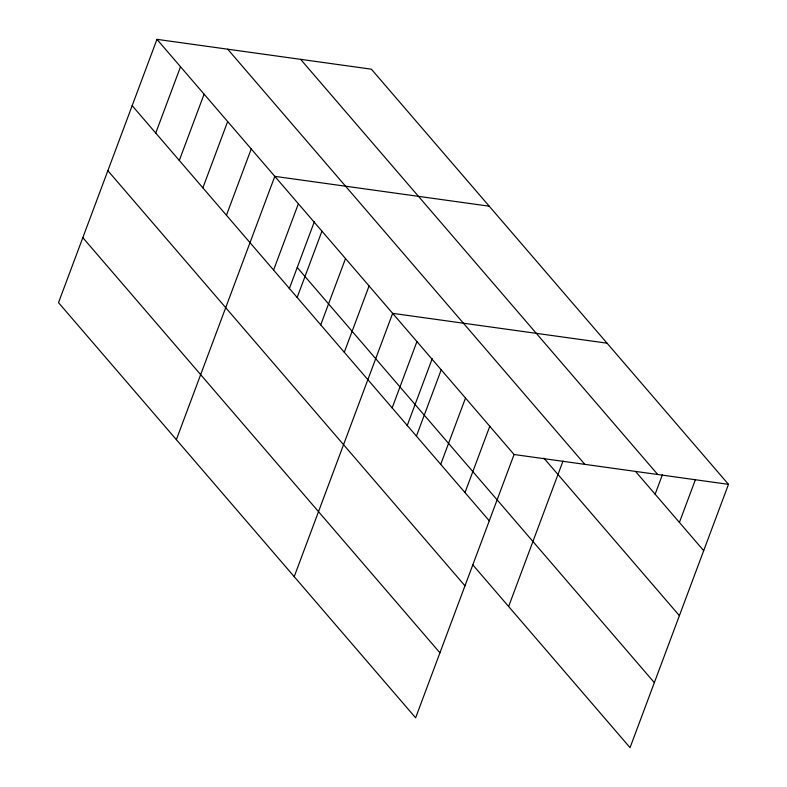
<?xml version="1.0" encoding="UTF-8"?>
<svg xmlns="http://www.w3.org/2000/svg" width="787" height="787" viewBox="0 0 787 787"><rect width="100%" height="100%" fill="white"/><g stroke="black" fill="none" stroke-linecap="round" stroke-linejoin="round"><path stroke-width="1.18" d="M156.957 39.35L58.513 302.651L415.625 717.813L514.068 454.512L156.957 39.35L371.375 69.187L728.487 484.349L630.043 747.65L472.485 564.486M155.728 133.062L180.528 66.747M179.298 160.459L204.099 94.155M202.869 187.857L227.659 121.552M226.44 215.264L251.23 148.95M176.357 439.658L274.801 176.357L489.219 206.194M273.581 270.059L298.371 203.754M289.272 288.78L314.347 221.718M297.152 297.466L321.942 231.152M320.722 324.864L345.513 258.549M344.293 352.261L369.083 285.956M294.21 576.655L392.654 313.354L607.072 343.191M392.142 407.892L416.933 341.588M407.125 425.787L432.201 358.715M416.421 436.126L441.222 369.811M440.71 464.36L465.501 398.045M464.989 492.583L489.789 426.279M508.628 606.492L563 461.064M655.128 494.197L662.398 474.758M679.417 522.43L695.226 480.129M514.068 454.512L728.487 484.349M300.614 59.34L657.735 474.502M635.542 471.433L703.696 550.654M227.718 49.197L584.83 464.36M543.837 458.073L679.388 615.66M297.24 267.482L654.351 682.644M132.167 105.655L489.278 520.817M107.858 170.671L464.969 585.823M82.812 237.644L439.933 652.807"/></g></svg>
